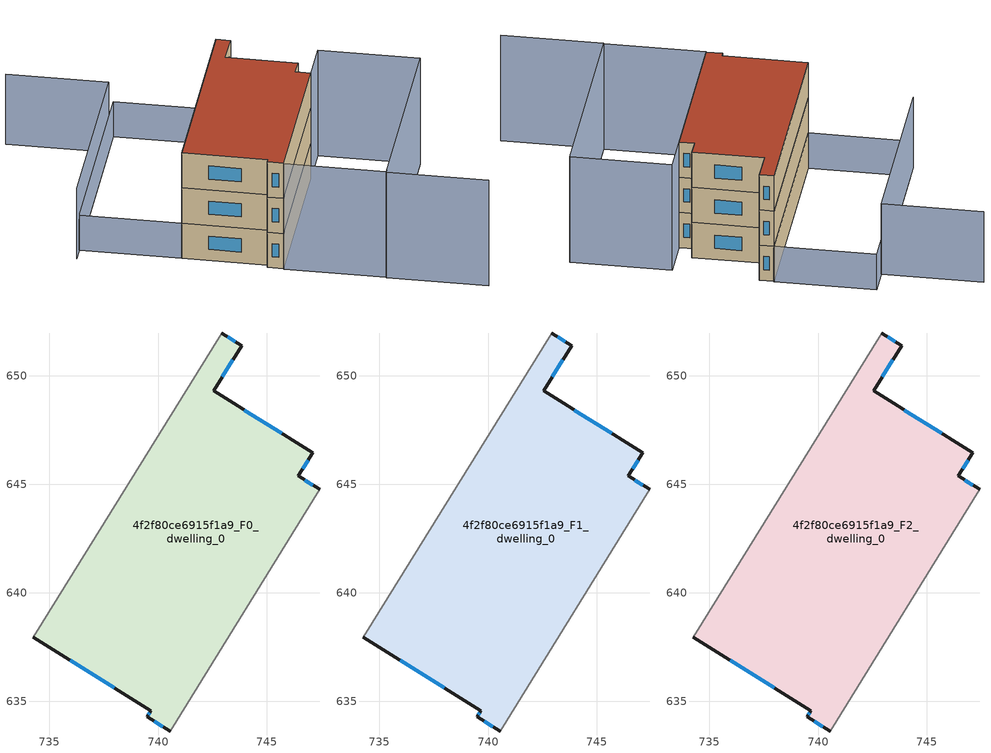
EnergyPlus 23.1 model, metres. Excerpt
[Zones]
4f2f80ce6915f1a9_F0_dwelling_0
 floor ground (EU_floor_Construction): 743.85,651.39 742.56,649.32 747.12,646.45 746.46,645.39 747.44,644.77 740.55,633.64 739.5,634.3 739.67,634.57 734.26,637.96 742.93,651.97 z0
 wall outside (EU_wall_Construction): 747.44,644.77 746.46,645.39 747.12,646.45 742.56,649.32 743.85,651.39 742.93,651.97 / 734.26,637.96 739.67,634.57 739.5,634.3 740.55,633.64 z0:3
 wall adiabatic (EU_wall_Construction): 740.55,633.64 747.44,644.77 / 742.93,651.97 734.26,637.96 z0:3
 window (EU_Window_Construction): 742.96,649.96 743.45,650.74 / 745.7,647.34 743.98,648.42 / 746.66,645.72 746.91,646.12 / 747.13,644.96 746.76,645.2 / 739.83,634.09 740.22,633.85 / 739.61,634.48 739.55,634.38 / 735.95,636.9 737.98,635.62 / 743.57,651.57 743.22,651.79 z0.93:2.07
4f2f80ce6915f1a9_F1_dwelling_0
 floor to 4f2f80ce6915f1a9_F0_dwelling_0 (EU_floor_Construction): 743.85,651.39 742.55,649.32 747.12,646.45 746.46,645.39 747.44,644.77 740.55,633.64 739.5,634.3 739.67,634.57 734.26,637.96 742.93,651.97 z3
 wall outside (EU_wall_Construction): 747.44,644.77 746.46,645.39 747.12,646.45 742.56,649.32 743.85,651.39 742.93,651.97 / 734.26,637.96 739.67,634.57 739.5,634.3 740.55,633.64 z3:6
 wall adiabatic (EU_wall_Construction): 740.55,633.64 747.44,644.77 / 742.93,651.97 734.26,637.96 z3:6
 window (EU_Window_Construction): 742.96,649.96 743.45,650.74 / 745.7,647.34 743.98,648.42 / 746.66,645.72 746.91,646.12 / 747.13,644.96 746.76,645.2 / 739.83,634.09 740.22,633.85 / 739.61,634.48 739.55,634.38 / 735.95,636.9 737.98,635.62 / 743.57,651.57 743.22,651.79 z3.93:5.07
4f2f80ce6915f1a9_F2_dwelling_0
 floor to 4f2f80ce6915f1a9_F1_dwelling_0 (EU_floor_Construction): 743.85,651.39 742.55,649.32 747.12,646.45 746.46,645.39 747.44,644.77 740.55,633.64 739.5,634.3 739.67,634.57 734.26,637.96 742.93,651.97 z6
 wall outside (EU_wall_Construction): 747.44,644.77 746.46,645.39 747.12,646.45 742.56,649.32 743.85,651.39 742.93,651.97 / 734.26,637.96 739.67,634.57 739.5,634.3 740.55,633.64 z6:9
 wall adiabatic (EU_wall_Construction): 740.55,633.64 747.44,644.77 / 742.93,651.97 734.26,637.96 z6:9
 window (EU_Window_Construction): 742.96,649.96 743.45,650.74 / 745.7,647.34 743.98,648.42 / 746.66,645.72 746.91,646.12 / 747.13,644.96 746.76,645.2 / 739.83,634.09 740.22,633.85 / 739.61,634.48 739.55,634.38 / 735.95,636.9 737.98,635.62 / 743.57,651.57 743.22,651.79 z6.93:8.07
 roof outside (EU_roof_Construction): 740.55,633.64 747.44,644.77 746.46,645.39 747.12,646.45 742.56,649.32 743.85,651.39 742.93,651.97 734.26,637.96 739.67,634.57 739.5,634.3 z9
shading: 728.78,658.07 735.26,654.06 / 735.26,654.06 727.14,640.93 z0:6; 753.46,625.54 746.98,629.55 / 746.98,629.55 755.66,643.58 / 740.53,633.6 749.18,647.6 / 749.18,647.6 755.66,643.59 / 755.66,643.59 747.01,629.59 / 747.01,629.59 740.53,633.6 z0:9; 742.94,651.99 734.26,637.96 / 734.26,637.96 727.78,641.96 / 727.78,641.96 736.46,656 / 736.46,656 742.94,651.99 z0:3
[Building]
EU S2 Campaign: North Axis=0; Terrain=City; Solar Distribution=FullExterior
[Site:Location]
Montreal-Trudeau.Intl.AP: Latitude=45.4667; Longitude=-73.75; Time Zone=-5; Elevation=36
[SizingPeriod:WeatherFileDays]
AnnualSizingPeriod: Begin Month=1; Begin Day of Month=1; End Month=12; End Day of Month=31; Day of Week for Start Day=Monday; Use Weather File Daylight Saving Period=No; Use Weather File Rain and Snow Indicators=No
[MATERIAL]
EU_InternalMass_Material: Roughness=MediumRough; Thickness=0.1; Conductivity=1; Density=1800; Specific Heat=900; Thermal Absorptance=0.9; Solar Absorptance=0.7; Visible Absorptance=0.7
[MATERIAL:NOMASS] Roughness=MediumRough; Thermal Absorptance=0.9; Solar Absorptance=0.7; Visible Absorptance=0.7
Name | Thermal Resistance
EU_wall_NoMass; EU_floor_NoMass | 1.36485
EU_roof_NoMass | 2.55992
[WINDOWMATERIAL:SIMPLEGLAZINGSYSTEM]
EU_Window_SimpleGlazing: UFactor=3.92339; Solar Heat Gain Coefficient=0.8; Visible Transmittance=0.8
[CONSTRUCTION]
EU_wall_Construction: EU_wall_NoMass
EU_roof_Construction: EU_roof_NoMass
EU_floor_Construction: EU_floor_NoMass
EU_Window_Construction: EU_Window_SimpleGlazing
EU_InternalMass_Construction: EU_InternalMass_Material
[ZONE] Type=1; Multiplier=1; Ceiling Height=autocalculate; Volume=325.449; Floor Area=autocalculate; Part of Total Floor Area=Yes
4f2f80ce6915f1a9_F0_dwelling_0; 4f2f80ce6915f1a9_F1_dwelling_0; 4f2f80ce6915f1a9_F2_dwelling_0
[INTERNALMASS] Construction=EU_InternalMass_Construction; Surface Area=108.483
Name | Zone or ZoneList
4f2f80ce6915f1a9_F0_dwelling_0_EU_InternalMass | 4f2f80ce6915f1a9_F0_dwelling_0
4f2f80ce6915f1a9_F1_dwelling_0_EU_InternalMass | 4f2f80ce6915f1a9_F1_dwelling_0
4f2f80ce6915f1a9_F2_dwelling_0_EU_InternalMass | 4f2f80ce6915f1a9_F2_dwelling_0
[OTHEREQUIPMENT] Fuel Type=Electricity; Design Level Calculation Method=Watts/Area; Power per Zone Floor Area=1; Fraction Latent=0; Fraction Radiant=0; Fraction Lost=0; Carbon Dioxide Generation Rate=0; EndUse Subcategory=EU_Step8_InternalGains
Name | Zone or ZoneList or Space or SpaceList | Schedule
EU_Step8_InternalGain_4f2f80ce6915f1a9_F0_dwelling_0_f000 | 4f2f80ce6915f1a9_F0_dwelling_0 | EU_Step8_GainSchedule_4f2f80ce6915f1a9_F0_dwelling_0_f000
EU_Step8_InternalGain_4f2f80ce6915f1a9_F1_dwelling_0_f000 | 4f2f80ce6915f1a9_F1_dwelling_0 | EU_Step8_GainSchedule_4f2f80ce6915f1a9_F1_dwelling_0_f000
EU_Step8_InternalGain_4f2f80ce6915f1a9_F2_dwelling_0_f000 | 4f2f80ce6915f1a9_F2_dwelling_0 | EU_Step8_GainSchedule_4f2f80ce6915f1a9_F2_dwelling_0_f000
[ZONEVENTILATION:DESIGNFLOWRATE] Schedule=EU_AlwaysOn; Design Flow Rate Calculation Method=AirChanges/Hour; Air Changes per Hour=0.860309; Ventilation Type=Natural; Fan Pressure Rise=0; Fan Total Efficiency=1; Constant Term Coefficient=1; Temperature Term Coefficient=0; Velocity Term Coefficient=0; Velocity Squared Term Coefficient=0; Minimum Indoor Temperature=-100; Maximum Indoor Temperature=100; Delta Temperature=-100; Minimum Outdoor Temperature=-100; Maximum Outdoor Temperature=100; Maximum Wind Speed=40
Name | Zone or ZoneList or Space or SpaceList
EU_ConstantAir_4f2f80ce6915f1a9_F0_dwelling_0 | 4f2f80ce6915f1a9_F0_dwelling_0
EU_ConstantAir_4f2f80ce6915f1a9_F1_dwelling_0 | 4f2f80ce6915f1a9_F1_dwelling_0
EU_ConstantAir_4f2f80ce6915f1a9_F2_dwelling_0 | 4f2f80ce6915f1a9_F2_dwelling_0
[HVACTEMPLATE:THERMOSTAT] Constant Heating Setpoint=20; Constant Cooling Setpoint=50
EU_HeatOnly_4f2f80ce6915f1a9_F0_dwelling_0; EU_HeatOnly_4f2f80ce6915f1a9_F1_dwelling_0; EU_HeatOnly_4f2f80ce6915f1a9_F2_dwelling_0
[HVACTEMPLATE:ZONE:IDEALLOADSAIRSYSTEM] System Availability Schedule=EU_AlwaysOn; Maximum Heating Supply Air Temperature=50; Minimum Cooling Supply Air Temperature=13; Maximum Heating Supply Air Humidity Ratio=0.0156; Minimum Cooling Supply Air Humidity Ratio=0.0077; Heating Limit=NoLimit; Cooling Limit=NoLimit; Heating Availability Schedule=EU_AlwaysOn; Cooling Availability Schedule=EU_CoolingOff; Dehumidification Control Type=ConstantSensibleHeatRatio; Cooling Sensible Heat Ratio=0.7; Dehumidification Setpoint=60; Humidification Control Type=None; Humidification Setpoint=30; Outdoor Air Method=None; Outdoor Air Flow Rate per Person=0.00944; Outdoor Air Flow Rate per Zone Floor Area=0; Outdoor Air Flow Rate per Zone=0; Demand Controlled Ventilation Type=None; Outdoor Air Economizer Type=NoEconomizer; Heat Recovery Type=None; Sensible Heat Recovery Effectiveness=0.7; Latent Heat Recovery Effectiveness=0.65
Name | Template Thermostat
4f2f80ce6915f1a9_F0_dwelling_0 | EU_HeatOnly_4f2f80ce6915f1a9_F0_dwelling_0
4f2f80ce6915f1a9_F1_dwelling_0 | EU_HeatOnly_4f2f80ce6915f1a9_F1_dwelling_0
4f2f80ce6915f1a9_F2_dwelling_0 | EU_HeatOnly_4f2f80ce6915f1a9_F2_dwelling_0
[SIZING:ZONE] Zone Cooling Design Supply Air Temperature Input Method=SupplyAirTemperature; Zone Cooling Design Supply Air Temperature=13; Zone Heating Design Supply Air Temperature Input Method=SupplyAirTemperature; Zone Heating Design Supply Air Temperature=50; Zone Cooling Design Supply Air Humidity Ratio=0.008; Zone Heating Design Supply Air Humidity Ratio=0.008; Cooling Design Air Flow Method=DesignDay; Cooling Design Air Flow Rate=0; Cooling Minimum Air Flow per Zone Floor Area=0.000762; Cooling Minimum Air Flow=0; Cooling Minimum Air Flow Fraction=0.2; Heating Design Air Flow Method=DesignDay; Heating Design Air Flow Rate=0; Heating Maximum Air Flow per Zone Floor Area=0.002032; Heating Maximum Air Flow=0.141576; Heating Maximum Air Flow Fraction=0.3; Account for Dedicated Outdoor Air System=No; Dedicated Outdoor Air System Control Strategy=NeutralSupplyAir; Dedicated Outdoor Air Low Setpoint Temperature for Design=autosize; Dedicated Outdoor Air High Setpoint Temperature for Design=autosize; Zone Load Sizing Method=Sensible Load Only No Latent Load; Zone Latent Cooling Design Supply Air Humidity Ratio Input Method=HumidityRatioDifference; Zone Cooling Design Supply Air Humidity Ratio Difference=0.005; Zone Latent Heating Design Supply Air Humidity Ratio Input Method=HumidityRatioDifference; Zone Humidification Design Supply Air Humidity Ratio Difference=0.005
4f2f80ce6915f1a9_F0_dwelling_0; 4f2f80ce6915f1a9_F1_dwelling_0; 4f2f80ce6915f1a9_F2_dwelling_0
[SCHEDULE:CONSTANT]
Name | Hourly Value
EU_AlwaysOn | 1
EU_CoolingOff | 0
[SCHEDULE:FILE] Column Number=1; Rows to Skip at Top=0; Number of Hours of Data=8760; Column Separator=Comma; Interpolate to Timestep=No; Minutes per Item=60; Adjust Schedule for Daylight Savings=Yes
Name | File
EU_Step8_GainSchedule_4f2f80ce6915f1a9_F0_dwelling_0_f000 | ../../schedules/4f2f80ce6915f1a9/4f2f80ce6915f1a9_F0_dwelling_0_f000_gain.csv
EU_Step8_GainSchedule_4f2f80ce6915f1a9_F1_dwelling_0_f000 | ../../schedules/4f2f80ce6915f1a9/4f2f80ce6915f1a9_F1_dwelling_0_f000_gain.csv
EU_Step8_GainSchedule_4f2f80ce6915f1a9_F2_dwelling_0_f000 | ../../schedules/4f2f80ce6915f1a9/4f2f80ce6915f1a9_F2_dwelling_0_f000_gain.csv
